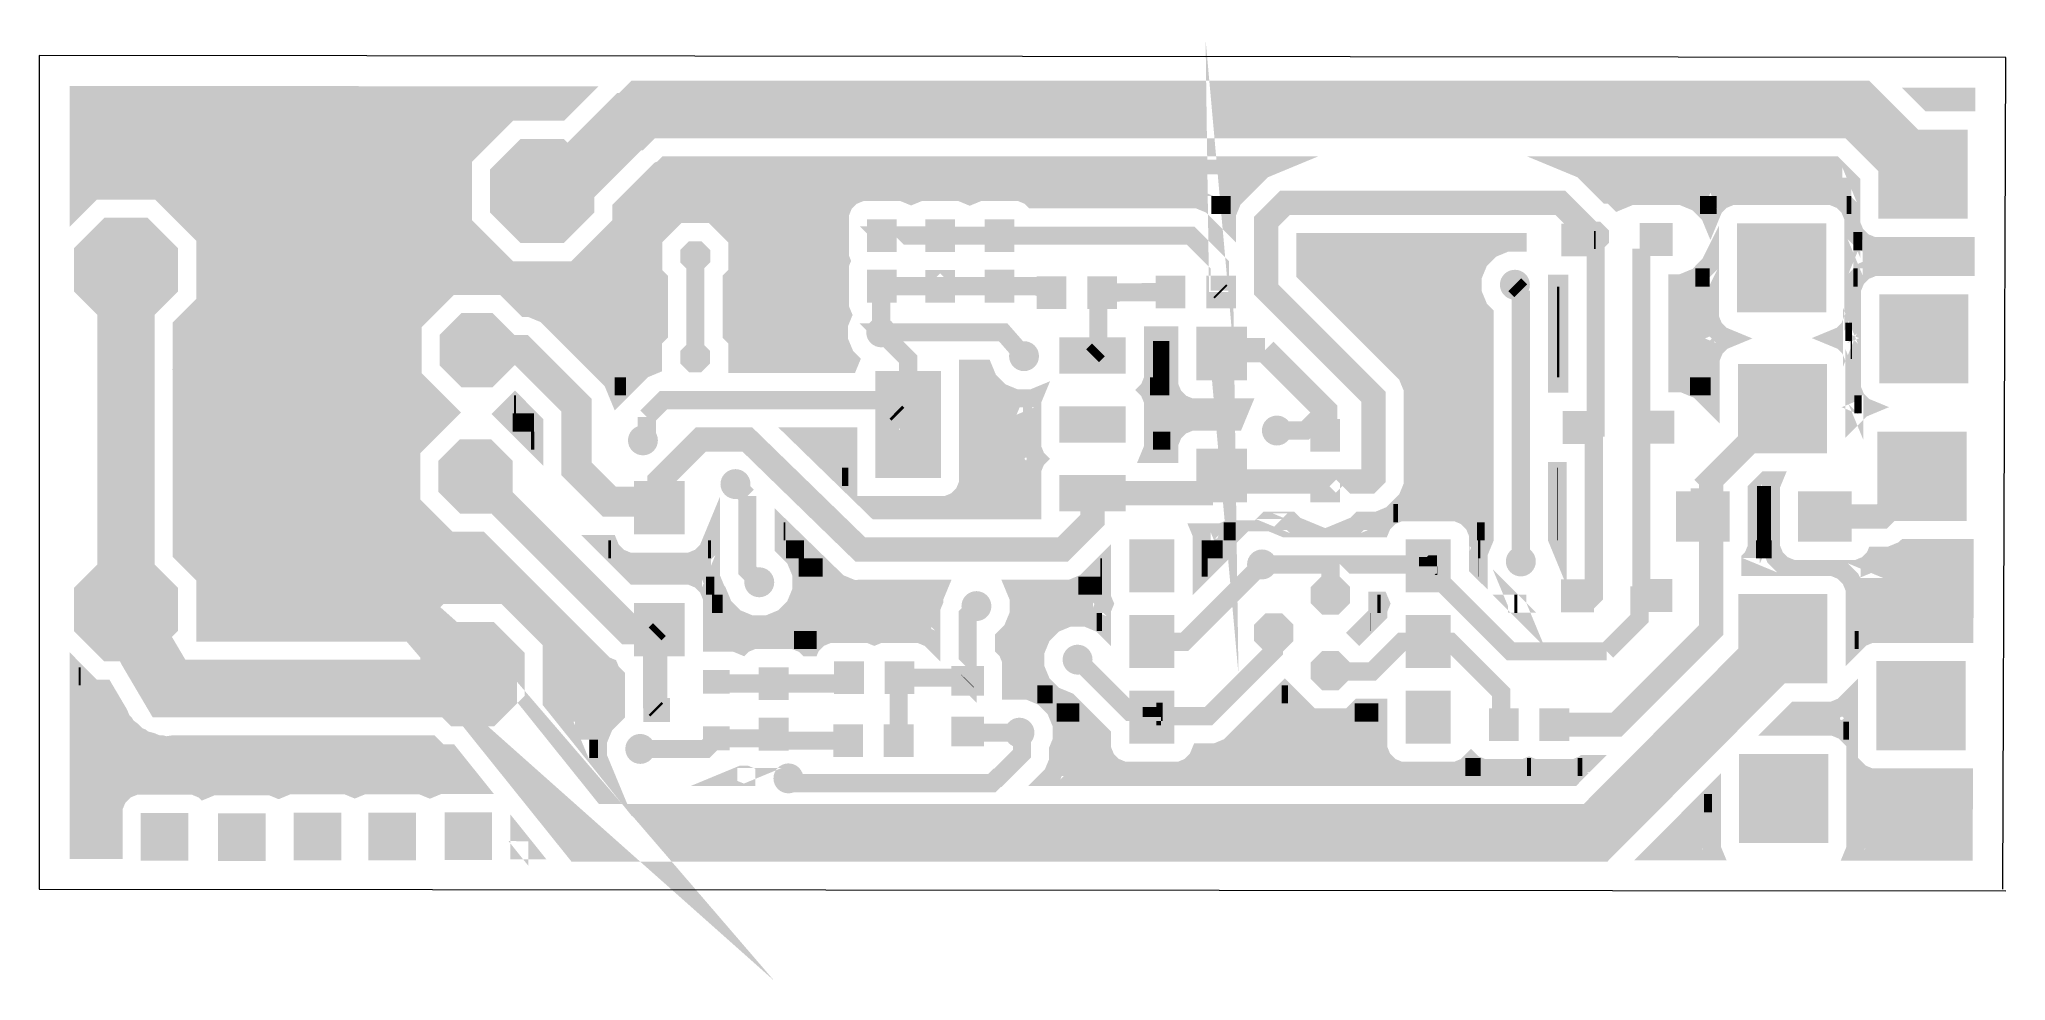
# Model space of a CAD drawing. Header units: millimetres. Extents: x 0.46 to 3.06, y 0.16 to 1.41.
import ezdxf

# ---------------------------------------------------------------- set-up
doc = ezdxf.new("R2010")
doc.units = ezdxf.units.MM
doc.layers.get('0').update_dxf_attribs({"linetype": 'CONTINUOUS', "lineweight": 0})
doc.layers.add('TRACTOR_SOL', color=211, linetype='CONTINUOUS', lineweight=0)

# ---------------------------------------------------------------- blocks, each defined once
blk = doc.blocks.new('RECTANGLE_2')
blk.add_solid([(0.0196849606286, 0.0216549608625), (0.0196849606286, -0.0216549603589), (-0.0196849081029, 0.0216549608625), (-0.0196849081029, -0.0216549603589)])
blk = doc.blocks.new('RECTANGLE_4')
blk.add_solid([(0.0334649606163, 0.0354349608503), (0.0334649606163, -0.0354349603466), (-0.0334649080906, 0.0354349608503), (-0.0334649080906, -0.0354349603466)])
blk = doc.blocks.new('RECTANGLE_5')
blk.add_solid([(0.0440000262238, 0.0240000002305), (0.0440000262238, -0.0239999997269), (-0.0439999736981, 0.0240000002305), (-0.0439999736981, -0.0239999997269)])
blk = doc.blocks.new('RECTANGLE_6')
blk.add_solid([(0.0433049606076, 0.0708649345721), (0.0433049606076, -0.0708649340685), (-0.0433049080819, 0.0708649345721), (-0.0433049080819, -0.0708649340685)])
blk = doc.blocks.new('RECTANGLE_7')
blk.add_solid([(0.017714986877, 0.0157499739911), (0.017714986877, -0.0157499734875), (-0.0177149343513, 0.0157499739911), (-0.0177149343513, -0.0157499734875)])
blk = doc.blocks.new('RECTANGLE_8')
blk.add_solid([(0.0216549868735, 0.0196849346175), (0.0216549868735, -0.0196849341139), (-0.0216549343478, 0.0196849346175), (-0.0216549343478, -0.0196849341139)])
blk = doc.blocks.new('SQUARE_9')
blk.add_solid([(0.0590549868403, 0.0590549608293), (0.0590549868403, -0.0590549603257), (-0.0590549343146, 0.0590549608293), (-0.0590549343146, -0.0590549603257)])
blk = doc.blocks.new('CUSTOM_36')
for points in [[(-0.0259998687272, 0.0107695015546), (-0.0107694750399, 0.0259998952419), (0.0259999212529, 0.0107695015546), (0.0107695275656, 0.0259998952419)], [(-0.0259998687272, -0.010769501051), (-0.0259998687272, 0.0107695015546), (0.0259999212529, -0.010769501051), (0.0259999212529, 0.0107695015546)], [(-0.0107694750399, -0.0259998947382), (-0.0259998687272, -0.010769501051), (0.0107695275656, -0.0259998947382), (0.0259999212529, -0.010769501051)]]:
    blk.add_solid(points)
blk = doc.blocks.new('CUSTOM_37')
for points in [[(-0.0688998161957, 0.0285392653183), (-0.0285391863102, 0.0688998427103), (0.0688998687214, 0.0285392653183), (0.0285392913294, 0.0688998427103)], [(-0.0688998161957, 0.0285392128249), (-0.0688998161957, 0.0285392653183), (0.0688998687214, 0.0285392128249), (0.0688998687214, 0.0285392653183)], [(-0.0688998161957, -0.0285392123213), (-0.0688998161957, 0.0285392128249), (0.0688998687214, -0.0285392123213), (0.0688998687214, 0.0285392128249)], [(-0.0688997112088, -0.0285392648147), (-0.0688998161957, -0.0285392123213), (0.0688998687214, -0.0285392648147), (0.0688998687214, -0.0285392123213)], [(-0.0285392388037, -0.0688998422067), (-0.0688997112088, -0.0285392648147), (0.0285392388359, -0.0688998422067), (0.0688998687214, -0.0285392648147)]]:
    blk.add_solid(points)
blk = doc.blocks.new('CUSTOM_38')
for points in [[(-0.0492148293365, 0.0203855120447), (-0.0203854855301, 0.0492148558512), (0.0492148818622, 0.0203855120447), (0.0203854330689, 0.0492148558512)], [(-0.0492148293365, 0.0203854070579), (-0.0492148293365, 0.0203855120447), (0.0492148818622, 0.0203854070579), (0.0492148818622, 0.0203855120447)], [(-0.0492148293365, -0.0203854065542), (-0.0492148293365, 0.0203854070579), (0.0492148818622, -0.0203854065542), (0.0492148818622, 0.0203854070579)], [(-0.0492148293365, -0.0203855115411), (-0.0492148293365, -0.0203854065542), (0.0492148293688, -0.0203855115411), (0.0492148818622, -0.0203854065542)], [(-0.0203853805432, -0.0492148553475), (-0.0492148293365, -0.0203855115411), (0.0203855380558, -0.0492148553475), (0.0492148293688, -0.0203855115411)]]:
    blk.add_solid(points)
blk = doc.blocks.new('RECTANGLE_15')
blk.add_solid([(0.0299200262363, 0.0350400002207), (0.0299200262363, -0.0350399997171), (-0.0299199737106, 0.0350400002207), (-0.0299199737106, -0.0350399997171)])
blk = doc.blocks.new('RECTANGLE_16')
blk.add_solid([(0.0354349868613, 0.0334649346053), (0.0354349868613, -0.0334649341017), (-0.0354349343356, 0.0334649346053), (-0.0354349343356, -0.0334649341017)])
blk = doc.blocks.new('SQUARE_17')
blk.add_solid([(0.0315000262349, 0.0315000002239), (0.0315000262349, -0.0314999997202), (-0.0314999737092, 0.0315000002239), (-0.0314999737092, -0.0314999997202)])
blk = doc.blocks.new('ROUND_20')
h = blk.add_hatch(color=256)
edge = h.paths.add_edge_path(flags=0)
edge.add_arc((0, 0), 0.0198099737357, 0, 360)
blk = doc.blocks.new('CUSTOM_39')
for points in [[(-0.0198098949794, 0.008205564549), (-0.00820548554089, 0.0198099214941), (0.0198099475051, 0.008205564549), (0.00820559056003, 0.0198099214941)], [(-0.0198098949794, 0.00820551205556), (-0.0198098949794, 0.008205564549), (0.0198099475051, 0.00820551205556), (0.0198099475051, 0.008205564549)], [(-0.0198098949794, -0.00820551155192), (-0.0198098949794, 0.00820551205556), (0.0198099475051, -0.00820551155192), (0.0198099475051, 0.00820551205556)], [(-0.0198097899925, -0.00820556404536), (-0.0198098949794, -0.00820551155192), (0.0198099475051, -0.00820556404536), (0.0198099475051, -0.00820551155192)], [(-0.00820553803433, -0.0198099209904), (-0.0198097899925, -0.00820556404536), (0.00820553806659, -0.0198099209904), (0.0198099475051, -0.00820556404536)]]:
    blk.add_solid(points)

msp = doc.modelspace()

# ---------------------------------------------------------------- linework, layer by layer
at = {"layer": 'TRACTOR_SOL', "lineweight": 211}
for points, const_width in [([(2.02538999822, 0.994699999369), (2.02578002446, 0.990369973126), (2.02460002447, 1.0761999993)], 0.0319999999716), ([(2.9521099974, 1.23206997291), (2.86650002372, 1.31767999908), (1.2598099989, 1.31767999908), (1.24366999891, 1.3015399991), (1.24130999891, 1.3015399991), (1.14180002525, 1.20202997294), (1.12606002526, 1.20979999918)], 0.0759999999325), ([(1.13882999901, 0.533839999778), (1.13882999901, 0.613879999707), (1.07738002531, 0.675329973406), (0.990480025383, 0.675329973406), (0.940689999181, 0.625539999696), (0.680169999412, 0.625539999696), (0.680169999412, 0.699709973384), (0.64926999944, 0.730609973356), (0.64926999944, 1.03112997309), (0.680169999412, 1.06201999931), (0.680169999412, 1.14891999923), (0.618720025714, 1.21036997293), (0.531820025791, 1.21036997293), (0.512600025808, 1.19114997295), (0.512600025808, 1.33688997282), (1.17136002522, 1.33623999907), (1.14982002524, 1.31469999908), (1.08260999905, 1.31469999908), (1.02116002536, 1.25324997289), (1.02116002536, 1.16634997297), (1.08260999905, 1.10490997302), (1.16950999898, 1.10490997302), (1.23094999892, 1.16634997297), (1.23094999892, 1.18652997295), (1.28154999888, 1.23712997291), (1.28558999887, 1.23879999915), (1.29046002512, 1.24367999915), (2.0929400244, 1.24367999915), (2.07956999817, 1.23813999915), (2.06494002443, 1.22350997292), (2.04014002445, 1.19870997294), (2.03222002446, 1.1795999992), (2.03222002446, 1.17062997297), (2.01132002448, 1.19151999919), (1.99368002449, 1.19882997294), (1.77564002469, 1.19882997294), (1.77146999844, 1.20299999918), (1.7582400247, 1.20848997293), (1.7045499985, 1.20848997293), (1.69192002476, 1.20325999918), (1.67950002477, 1.20839999918), (1.62580999857, 1.20839999918), (1.61430999858, 1.20363999918), (1.60254002484, 1.20850997293), (1.54884999864, 1.20850997293), (1.53560999865, 1.20302997294), (1.52548999866, 1.19290997295), (1.52000999867, 1.1796799992), (1.52000999867, 1.12204997301), (1.52192999866, 1.11739999926), (1.52000999867, 1.11274997302), (1.52000999867, 1.05511999932), (1.52388002491, 1.04576997308), (1.51896002491, 1.03389999933), (1.51896002491, 1.01168997311), (1.52746002491, 0.991179999372), (1.53362999865, 0.984999999377), (1.53198999866, 0.981029973134), (1.38436002503, 0.981029973134), (1.38436002503, 1.01299999935), (1.37670999879, 1.0206499731), (1.37670999879, 1.09264997304), (1.38452002503, 1.10045999927), (1.38452002503, 1.14669999923), (1.35182002506, 1.17938997296), (1.30558999886, 1.17938997296), (1.27290002513, 1.14669999923), (1.27290002513, 1.10045999927), (1.28070999888, 1.09264997304), (1.28070999888, 1.0209699731), (1.27274002513, 1.01299999935), (1.27274002513, 0.979249973136), (1.2593899989, 0.973719999387), (1.23734002516, 0.951679999407), (1.22630999893, 0.940639999417), (1.21910002518, 0.958059999401), (1.20334002519, 0.973809973141), (1.13050999901, 1.04664997308), (1.10992002528, 1.05516997307), (1.10434999904, 1.05516997307), (1.07512999906, 1.08438997304), (1.00454002537, 1.08438997304), (0.954620025415, 1.03446997309), (0.954620025415, 0.963879999396), (1.00180999913, 0.916689973191), (0.952660025417, 0.867539999482), (0.952660025417, 0.796949973298), (1.00256999913, 0.747029973342), (1.04388002534, 0.747029973342), (1.20850999894, 0.582409973488), (1.21470002518, 0.579839999737), (1.21728002518, 0.573629973496), (1.22356002518, 0.567339999748), (1.22356002518, 0.518229973545), (1.20856002519, 0.503229973558), (1.2000600252, 0.482719999823), (1.2000600252, 0.460509973596), (1.20256999895, 0.454459999848), (1.13882999901, 0.533839999778)], 0.0239999999787), ([(1.17034999898, 1.33522997282), (0.512600025808, 1.33522997282)], 0.0239999999787), ([(2.95432999739, 1.33449999907), (3.01066999734, 1.33444997282), (3.01064002359, 1.32712997283), (2.96170999739, 1.32712997283), (2.95432999739, 1.33449999907)], 0.0239999999787), ([(0.512600025808, 1.31123999909), (1.07914999906, 1.31123999909)], 0.0239999999787), ([(1.05516002533, 1.28725999911), (0.512600025808, 1.28725999911)], 0.0239999999787), ([(0.512600025808, 1.26326997288), (1.03118002535, 1.26326997288)], 0.0239999999787), ([(1.02116002536, 1.2392899729), (0.512600025808, 1.2392899729)], 0.0239999999787), ([(2.08234002441, 1.2392899729), (1.28606999887, 1.2392899729)], 0.0239999999787), ([(2.67208999764, 1.17628997296), (2.67128002389, 1.17823999921), (2.65502002391, 1.19449999919), (2.63376999768, 1.20329999918), (2.56714999774, 1.20329999918), (2.550260024, 1.19630997294), (2.54134999776, 1.20521999918), (2.53596999776, 1.20521999918), (2.50304002404, 1.23813999915), (2.48966999781, 1.24367999915), (2.8358499975, 1.24367999915), (2.85854999748, 1.22097999917), (2.85854999748, 1.18126997296), (2.85592002373, 1.1875999992), (2.84580002374, 1.19772997294), (2.8325699975, 1.20320997294), (2.70012999762, 1.20320997294), (2.68690002388, 1.19772997294), (2.67678002389, 1.1875999992), (2.67208999764, 1.17628997296)], 0.0239999999787), ([(2.5002699978, 1.2392899729), (2.84024002374, 1.2392899729)], 0.0239999999787), ([(2.9521099974, 1.23206997291), (2.95360002364, 1.23206997291)], 0.0759999999325), ([(0.512600025808, 1.21529999917), (1.02116002536, 1.21529999917)], 0.0239999999787), ([(1.25972002514, 1.21529999917), (2.05672999819, 1.21529999917)], 0.0239999999787), ([(2.52588002402, 1.21529999917), (2.85854999748, 1.21529999917)], 0.0239999999787), ([(0.512600025808, 1.19131999919), (0.512769999561, 1.19131999919)], 0.0239999999787), ([(1.02116002536, 1.19131999919), (0.63776999945, 1.19131999919)], 0.0239999999787), ([(1.23574002517, 1.19131999919), (1.52482999866, 1.19131999919)], 0.0239999999787), ([(2.03706999821, 1.19131999919), (2.01152999823, 1.19131999919)], 0.0239999999787), ([(2.51824002403, 1.14499999924), (2.51824002403, 1.14940997298), (2.47358999782, 1.19405999919), (2.10902002439, 1.19405999919), (2.08422002441, 1.16924997297), (2.08422002441, 1.07948997305), (2.22634999804, 0.93735999942), (2.22634999804, 0.831059999514), (2.22070002429, 0.825409973272), (2.1564899981, 0.825409973272), (2.1623899981, 0.819509973278), (2.16422002434, 0.817679999526)], 0.0319999999716), ([(2.68048999764, 1.19131999919), (2.65820999766, 1.19131999919)], 0.0239999999787), ([(2.85854999748, 1.19131999919), (2.85220999748, 1.19131999919)], 0.0239999999787), ([(0.661760025675, 1.16732997297), (1.02116002536, 1.16732997297)], 0.0239999999787), ([(1.29352999887, 1.16732997297), (1.23094999892, 1.16732997297)], 0.0239999999787), ([(1.52000999867, 1.16732997297), (1.36388999881, 1.16732997297)], 0.0239999999787), ([(1.04416999909, 1.14334997299), (0.680169999412, 1.14334997299)], 0.0239999999787), ([(1.20794999894, 1.14334997299), (1.27290002513, 1.14334997299)], 0.0239999999787), ([(1.52000999867, 1.14334997299), (1.38452002503, 1.14334997299)], 0.0239999999787), ([(2.02280002447, 1.07799999929), (2.02280002447, 1.11216997302), (1.98412999825, 1.15082997298), (1.73138999848, 1.15082997298), (1.73130999848, 1.15074997298), (1.65264999855, 1.15074997298), (1.6525400248, 1.15085999923), (1.57568999862, 1.15085999923), (1.57580002486, 1.15074997298)], 0.0239999999787), ([(1.65272999855, 1.15082997298), (1.65264999855, 1.15074997298)], 0.0239999999787), ([(2.36542002416, 0.730749973356), (2.36542002416, 0.711059999621), (2.36450999792, 0.71195999962), (2.36450999792, 0.755939999581), (2.35902999792, 0.769169973322), (2.34890002418, 0.77929999956), (2.33566999794, 0.784779999555), (2.26150999801, 0.784779999555), (2.24828002427, 0.77929999956), (2.23814999803, 0.769169973322), (2.23588999803, 0.763709973327), (2.19372002432, 0.763709973327), (2.20246999806, 0.767329973324), (2.20854999806, 0.773409973318), (2.23104002428, 0.773409973318), (2.25014999802, 0.781329973311), (2.25580002426, 0.786979999553), (2.270429998, 0.801609973293), (2.27834002424, 0.820719999523), (2.27834002424, 0.947709973164), (2.270429998, 0.966819999393), (2.13622002437, 1.10102997303), (2.13622002437, 1.14205999924), (2.41680002412, 1.14205999924), (2.41680002412, 1.14159999924), (2.40224999788, 1.14159999924), (2.38174002415, 1.13309999925), (2.36604002416, 1.11739999926), (2.35754002417, 1.09688997303), (2.35754002417, 1.07468997305), (2.36604002416, 1.05416997307), (2.37322999791, 1.04697999932), (2.37322999791, 0.749599999586), (2.36542002416, 0.730749973356)], 0.0239999999787), ([(2.47462002407, 1.14499999924), (2.51824002403, 1.14499999924)], 0.0436199999613), ([(2.52020999778, 1.14499999924), (2.52020999778, 0.896959999455), (2.51784002403, 0.896959999455), (2.51784002403, 0.674129973407), (2.50548999779, 0.661769973418)], 0.0239999999787), ([(2.52020999778, 1.14499999924), (2.51824002403, 1.14499999924)], 0.0239999999787), ([(2.57864999773, 1.14548997299), (2.62226999769, 1.14548997299)], 0.0436199999613), ([(2.58062002397, 0.897459999455), (2.58062002397, 1.14548997299), (2.57864999773, 1.14548997299)], 0.0239999999787), ([(2.63574002392, 0.955269973157), (2.65698999766, 0.946469973165), (2.67240999764, 0.931049973178), (2.67240999764, 0.987979999375), (2.67788999764, 1.00120997312), (2.68800999763, 1.01133999935), (2.69620002387, 1.0147299731), (2.68690002388, 1.01857999935), (2.67678002389, 1.02869999934), (2.67128999764, 1.04193999933), (2.67128999764, 1.11276997302), (2.67128002389, 1.11274997302), (2.65502002391, 1.09647999928), (2.63376999768, 1.08767999929), (2.62862002393, 1.08767999929), (2.62862002393, 0.955269973157), (2.63574002392, 0.955269973157)], 0.0239999999787), ([(2.86140999748, 1.15894997298), (2.86402999747, 1.15261999923), (2.87414999746, 1.14249999924), (2.88738999745, 1.13701999924), (3.00998002359, 1.13701999924), (3.00988999734, 1.10922997302), (2.8883800237, 1.10922997302), (2.87514999746, 1.10374997303), (2.86502002372, 1.09362997303), (2.86140999748, 1.08489999929), (2.86140999748, 1.15894997298)], 0.0239999999787), ([(2.86140999748, 1.14334997299), (2.87330002371, 1.14334997299)], 0.0239999999787), ([(0.575269999505, 1.10546997302), (0.575269999505, 0.656259999669), (0.602829999481, 0.601429973471), (0.632249999455, 0.551539999762), (1.05518999908, 0.551539999762)], 0.0759999999325), ([(0.680169999412, 1.11935999926), (1.06814999907, 1.11935999926)], 0.0239999999787), ([(1.27290002513, 1.11935999926), (1.18396002521, 1.11935999926)], 0.0239999999787), ([(1.32870999884, 1.12357999925), (1.32870999884, 1.00003999936), (1.32854999884, 0.989879999373)], 0.0239999999787), ([(1.38452002503, 1.11935999926), (1.52112002491, 1.11935999926)], 0.0239999999787), ([(2.13622002437, 1.11935999926), (2.36800002416, 1.11935999926)], 0.0239999999787), ([(2.86140999748, 1.11935999926), (3.00992002359, 1.11935999926)], 0.0239999999787), ([(0.680169999412, 1.09537999928), (1.27798999888, 1.09537999928)], 0.0239999999787), ([(1.52000999867, 1.09537999928), (1.37942999879, 1.09537999928)], 0.0239999999787), ([(1.57476999862, 1.02279999934), (1.57476999862, 1.08300997304), (1.57568999862, 1.08392997304), (1.6525400248, 1.08392997304), (1.65264999855, 1.08381999929), (1.65272999855, 1.08389999929), (1.73138999848, 1.08389999929), (1.73130999848, 1.08381999929), (1.78064999844, 1.08381999929), (1.80018999842, 1.07540997305)], 0.0239999999787), ([(2.35754002417, 1.09537999928), (2.14186999811, 1.09537999928)], 0.0239999999787), ([(2.42122999787, 1.07790997305), (2.41334999787, 1.08578997304)], 0.0239999999787), ([(2.47220999782, 0.954779999404), (2.46922999782, 0.954779999404), (2.46922999782, 1.08717999929), (2.47220999782, 1.08717999929), (2.47220999782, 0.954779999404)], 0.0239999999787), ([(2.65234999766, 1.09537999928), (2.67128999764, 1.09537999928)], 0.0239999999787), ([(2.86676999747, 1.09537999928), (2.86140999748, 1.09537999928)], 0.0239999999787), ([(0.991540025383, 1.07138997305), (0.680169999412, 1.07138997305)], 0.0239999999787), ([(1.28070999888, 1.07138997305), (1.08812999905, 1.07138997305)], 0.0239999999787), ([(1.52000999867, 1.07138997305), (1.37670999879, 1.07138997305)], 0.0239999999787), ([(1.86200002461, 0.999529973118), (1.86200002461, 1.07028997305), (1.86712002461, 1.07540997305), (1.95766999828, 1.0761999993)], 0.0239999999787), ([(2.02280002447, 1.07799999929), (2.02460002447, 1.0761999993)], 0.0239999999787), ([(2.16586002434, 1.07138997305), (2.35890999792, 1.07138997305)], 0.0239999999787), ([(2.42122999787, 1.07790997305), (2.42122999787, 0.719649973366)], 0.0239999999787), ([(2.47220999782, 1.07138997305), (2.46922999782, 1.07138997305)], 0.0239999999787), ([(2.67128999764, 1.07138997305), (2.62862002393, 1.07138997305)], 0.0239999999787), ([(0.665549999425, 1.04740997308), (0.967560025404, 1.04740997308)], 0.0239999999787), ([(1.12868002526, 1.04740997308), (1.28070999888, 1.04740997308)], 0.0239999999787), ([(1.37670999879, 1.04740997308), (1.52320002491, 1.04740997308)], 0.0239999999787), ([(2.37280999791, 1.04740997308), (2.18984002432, 1.04740997308)], 0.0239999999787), ([(2.46922999782, 1.04740997308), (2.47220999782, 1.04740997308)], 0.0239999999787), ([(2.62862002393, 1.04740997308), (2.67128999764, 1.04740997308)], 0.0239999999787), ([(2.85954002372, 1.03742997308), (2.85954002372, 0.995169973122), (2.85704002373, 1.00120997312), (2.84690999749, 1.01133999935), (2.8376099975, 1.0151899731), (2.84580002374, 1.01857999935), (2.85592002373, 1.02869999934), (2.85954002372, 1.03742997308)], 0.0239999999787), ([(0.954620025415, 1.02341999934), (0.64926999944, 1.02341999934)], 0.0239999999787), ([(1.28126002513, 0.790869973303), (1.27334999889, 0.798779999543), (1.21492999894, 0.798779999543), (1.17162002522, 0.842089973257), (1.17162002522, 0.926339999429), (1.09878999904, 0.999169973118), (1.03984002534, 0.999169973118)], 0.0399999999645), ([(1.28070999888, 1.02341999934), (1.15372999899, 1.02341999934)], 0.0239999999787), ([(1.51896002491, 1.02341999934), (1.37670999879, 1.02341999934)], 0.0239999999787), ([(1.61046002483, 0.922399999433), (1.61046002483, 0.987099999375), (1.57476999862, 1.02279999934), (1.73618999847, 1.02279999934), (1.76374999845, 0.991299999372)], 0.0239999999787), ([(1.95592002453, 0.861999999487), (1.9312299983, 0.861999999487), (1.9344699983, 0.86983999948), (1.9344699983, 0.932159999424), (1.9289899983, 0.945399999412), (1.92788002455, 0.946499999412), (1.9289899983, 0.947609973164), (1.9344699983, 0.960839999399), (1.9344699983, 1.0185499731), (1.95592002453, 1.0185499731), (1.95592002453, 0.95210997316), (1.96140002452, 0.938879999418), (1.97152999827, 0.928749973181), (1.9847600245, 0.923269973185), (2.0505699982, 0.923269973185), (2.0428899982, 0.904719999449), (1.9847600245, 0.904719999449), (1.97152999827, 0.899239999453), (1.96140002452, 0.889109973216), (1.95592002453, 0.875879999474), (1.95592002453, 0.861999999487)], 0.0239999999787), ([(2.03272999821, 0.983429973132), (2.02538999822, 0.994699999369), (2.02986002446, 0.999169973118), (2.08264002441, 0.999169973118)], 0.0319999999716), ([(2.08264002441, 0.999169973118), (2.1623899981, 0.919419999436), (2.1623899981, 0.886439999465), (2.16422002434, 0.88460997322)], 0.0319999999716), ([(2.21382999805, 1.02341999934), (2.37322999791, 1.02341999934)], 0.0239999999787), ([(2.47220999782, 1.02341999934), (2.46922999782, 1.02341999934)], 0.0239999999787), ([(2.68206002388, 1.02341999934), (2.62862002393, 1.02341999934)], 0.0239999999787), ([(2.85954002372, 1.02341999934), (2.85064002373, 1.02341999934)], 0.0239999999787), ([(0.64926999944, 0.999439999364), (0.954620025415, 0.999439999364)], 0.0239999999787), ([(1.17772002522, 0.999439999364), (1.27274002513, 0.999439999364)], 0.0239999999787), ([(1.38436002503, 0.999439999364), (1.52404002491, 0.999439999364)], 0.0239999999787), ([(1.86200002461, 0.999529973118), (1.85446999837, 0.991999999371)], 0.0239999999787), ([(1.9344699983, 0.999439999364), (1.95592002453, 0.999439999364)], 0.0239999999787), ([(2.37322999791, 0.999439999364), (2.23780999803, 0.999439999364)], 0.0239999999787), ([(2.46922999782, 0.999439999364), (2.47220999782, 0.999439999364)], 0.0239999999787), ([(2.62862002393, 0.999439999364), (2.67714999764, 0.999439999364)], 0.0239999999787), ([(2.85776999748, 0.999439999364), (2.85954002372, 0.999439999364)], 0.0239999999787), ([(1.05518999908, 0.551539999762), (1.0339299991, 0.570429973499), (1.05468999908, 0.54630997352), (1.05468999908, 0.520429973543), (1.18304002521, 0.360589973685), (2.52004999778, 0.360589973685), (2.75980999757, 0.601539999718), (2.75980999757, 0.609289973464), (2.76790002381, 0.617379999704)], 0.0759999999325), ([(0.954620025415, 0.975449973139), (0.64926999944, 0.975449973139)], 0.0239999999787), ([(0.64926999944, 0.95146997316), (0.967040025404, 0.95146997316)], 0.0239999999787), ([(1.26356002514, 0.975449973139), (1.2017000252, 0.975449973139)], 0.0239999999787), ([(1.22182999893, 0.95146997316), (1.23712999892, 0.95146997316)], 0.0239999999787), ([(1.68976999852, 0.974799999386), (1.7101699985, 0.974799999386), (1.71642999849, 0.9596799994), (1.73212999848, 0.943979999414), (1.75264999846, 0.935489973175), (1.77484999844, 0.935489973175), (1.77606002469, 0.935989973174), (1.77446999844, 0.932159999424), (1.77446999844, 0.86983999948), (1.77994999844, 0.856609973245), (1.78106002468, 0.855499999492), (1.77994999844, 0.854399999493), (1.77446999844, 0.841159999505), (1.77446999844, 0.787389973306), (1.56834999862, 0.787389973306), (1.56142002488, 0.794139999547), (1.66092999854, 0.794139999547), (1.67416002478, 0.799619999542), (1.68428999852, 0.809739999533), (1.68976999852, 0.822979999521), (1.68976999852, 0.974799999386)], 0.0239999999787), ([(1.72464999848, 0.95146997316), (1.68976999852, 0.95146997316)], 0.0239999999787), ([(1.9305899983, 0.95146997316), (1.95618999828, 0.95146997316)], 0.0239999999787), ([(1.95592002453, 0.975449973139), (1.9344699983, 0.975449973139)], 0.0239999999787), ([(2.26180002425, 0.975449973139), (2.37322999791, 0.975449973139)], 0.0239999999787), ([(2.37322999791, 0.95146997316), (2.27678999799, 0.95146997316)], 0.0239999999787), ([(2.47220999782, 0.975449973139), (2.46922999782, 0.975449973139)], 0.0239999999787), ([(2.67240999764, 0.975449973139), (2.62862002393, 0.975449973139)], 0.0239999999787), ([(2.64492999767, 0.95146997316), (2.67240999764, 0.95146997316)], 0.0239999999787), ([(0.991020025383, 0.927479999428), (0.64926999944, 0.927479999428)], 0.0239999999787), ([(1.08996999905, 0.928799999427), (1.11562002527, 0.90313999945), (1.11562002527, 0.874999999475), (1.07590002531, 0.91471999944), (1.08996999905, 0.928799999427)], 0.0239999999787), ([(1.09128002529, 0.927479999428), (1.08864999905, 0.927479999428)], 0.0239999999787), ([(1.26452999889, 0.910979999443), (1.28658002512, 0.933029973177), (1.58382999861, 0.933029973177), (1.59694002485, 0.919919999435), (1.59694002485, 0.914529973193), (1.61046002483, 0.900999999452), (1.61046002483, 0.922399999433), (1.60456002484, 0.916499999438)], 0.0239999999787), ([(1.68976999852, 0.927479999428), (1.77446999844, 0.927479999428)], 0.0239999999787), ([(1.97460002451, 0.927479999428), (1.9344699983, 0.927479999428)], 0.0239999999787), ([(2.27834002424, 0.927479999428), (2.37322999791, 0.927479999428)], 0.0239999999787), ([(2.66216999765, 0.81646997328), (2.67320002389, 0.827499999517), (2.76746002381, 0.921759999433)], 0.0319999999716), ([(2.86252002372, 0.94076997317), (2.86502002372, 0.934729973175), (2.87514999746, 0.924599999431), (2.87716002371, 0.923769973185), (2.87252002371, 0.921839999433), (2.86252002372, 0.911849973196), (2.86252002372, 0.94076997317)], 0.0239999999787), ([(2.86252002372, 0.927479999428), (2.87226999747, 0.927479999428)], 0.0239999999787), ([(0.64926999944, 0.903489973203), (0.988609999138, 0.903489973203)], 0.0239999999787), ([(1.08712999905, 0.903489973203), (1.11526999903, 0.903489973203)], 0.0239999999787), ([(1.25942002514, 0.879879999471), (1.26452999889, 0.884999999466), (1.26452999889, 0.910979999443)], 0.0239999999787), ([(1.59694002485, 0.914529973193), (1.59418002485, 0.917279999437)], 0.0239999999787), ([(1.77446999844, 0.903489973203), (1.68976999852, 0.903489973203)], 0.0239999999787), ([(1.9344699983, 0.903489973203), (1.9818000245, 0.903489973203)], 0.0239999999787), ([(2.1623899981, 0.919419999436), (2.13584002437, 0.892869973212), (2.09838999815, 0.892869973212)], 0.0239999999787), ([(2.37322999791, 0.903489973203), (2.27834002424, 0.903489973203)], 0.0239999999787), ([(2.52020999778, 0.896959999455), (2.47658002406, 0.896959999455)], 0.0436199999613), ([(2.62424002393, 0.897459999455), (2.58062002397, 0.897459999455)], 0.0436199999613), ([(0.964620025406, 0.879509973224), (0.64926999944, 0.879509973224)], 0.0239999999787), ([(1.11562002527, 0.879509973224), (1.11110999903, 0.879509973224)], 0.0239999999787), ([(2.01390999823, 0.809999999533), (1.85446999837, 0.809999999533), (1.85446999837, 0.774939999564), (1.8149299984, 0.735389973352), (1.54720999864, 0.735389973352), (1.39760002502, 0.88105999947), (1.33618999883, 0.88105999947), (1.28126002513, 0.826139999518), (1.28126002513, 0.790869973303)], 0.0319999999716), ([(1.5311600249, 0.823599999521), (1.5311600249, 0.885029973219), (1.46806999871, 0.885029973219), (1.5311600249, 0.823599999521)], 0.0239999999787), ([(1.47374002495, 0.879509973224), (1.5311600249, 0.879509973224)], 0.0239999999787), ([(1.68976999852, 0.879509973224), (1.77446999844, 0.879509973224)], 0.0239999999787), ([(1.95742002453, 0.879509973224), (1.9344699983, 0.879509973224)], 0.0239999999787), ([(2.27834002424, 0.879509973224), (2.37322999791, 0.879509973224)], 0.0239999999787), ([(2.53500999777, 0.600749973472), (2.57826002397, 0.64399999968), (2.57826002397, 0.674629973406), (2.58062002397, 0.674629973406), (2.58062002397, 0.897459999455)], 0.0239999999787), ([(0.64926999944, 0.855519999492), (0.952660025417, 0.855519999492)], 0.0239999999787), ([(1.5311600249, 0.855519999492), (1.49836999869, 0.855519999492)], 0.0239999999787), ([(1.78104002468, 0.855519999492), (1.68976999852, 0.855519999492)], 0.0239999999787), ([(2.37322999791, 0.855519999492), (2.27834002424, 0.855519999492)], 0.0239999999787), ([(0.952660025417, 0.831539999514), (0.64926999944, 0.831539999514)], 0.0239999999787), ([(1.03786999909, 0.832239999513), (1.24022999892, 0.629879999693), (1.28082999888, 0.629879999693), (1.28126002513, 0.629449973446)], 0.0399999999645), ([(1.39760002502, 0.806259999536), (1.38186002504, 0.822009973275)], 0.0239999999787), ([(1.5311600249, 0.831539999514), (1.52300999866, 0.831539999514)], 0.0239999999787), ([(1.68976999852, 0.831539999514), (1.77446999844, 0.831539999514)], 0.0239999999787), ([(2.01390999823, 0.809999999533), (2.02538999822, 0.833289973265)], 0.0239999999787), ([(2.1564899981, 0.825409973272), (2.03326002446, 0.825409973272), (2.02538999822, 0.833289973265)], 0.0319999999716), ([(2.16540999809, 0.816499999527), (2.1623899981, 0.819509973278), (2.16488999809, 0.822009973275)], 0.0319999999716), ([(2.27834002424, 0.831539999514), (2.37322999791, 0.831539999514)], 0.0239999999787), ([(2.67320002389, 0.827499999517), (2.67320002389, 0.629089973447), (2.54788999775, 0.503789973558), (2.46558002407, 0.503789973558)], 0.0319999999716), ([(2.46922999782, 0.749599999586), (2.46922999782, 0.83914997326), (2.46984002407, 0.83914997326), (2.46984002407, 0.748119999588), (2.46922999782, 0.749599999586)], 0.0239999999787), ([(2.46922999782, 0.831539999514), (2.46984002407, 0.831539999514)], 0.0239999999787), ([(2.77422999755, 0.712429973373), (2.72520002384, 0.712429973373), (2.72520002384, 0.722309973364), (2.72812002384, 0.725239999608), (2.73360002384, 0.738469973349), (2.73360002384, 0.814369973282), (2.74594999758, 0.826709973271), (2.75504999757, 0.826709973271), (2.75216002382, 0.819719999524), (2.75216002382, 0.738469973349), (2.75764002381, 0.725239999608), (2.76776002381, 0.71510997337), (2.77422999755, 0.712429973373)], 0.0239999999787), ([(2.82358999751, 0.779089973313), (2.89878999744, 0.779089973313), (2.95196002364, 0.832269973266)], 0.0319999999716), ([(0.64926999944, 0.807549973288), (0.952660025417, 0.807549973288)], 0.0239999999787), ([(1.39760002502, 0.806259999536), (1.39760002502, 0.707829973377), (1.41334999876, 0.692089973391)], 0.0239999999787), ([(1.77446999844, 0.807549973288), (1.68210002477, 0.807549973288)], 0.0239999999787), ([(2.37322999791, 0.807549973288), (2.272889998, 0.807549973288)], 0.0239999999787), ([(2.46922999782, 0.807549973288), (2.46984002407, 0.807549973288)], 0.0239999999787), ([(2.66216999765, 0.81646997328), (2.66216999765, 0.779089973313)], 0.0319999999716), ([(2.73360002384, 0.807549973288), (2.75216002382, 0.807549973288)], 0.0239999999787), ([(0.966029999158, 0.783569973309), (0.64926999944, 0.783569973309)], 0.0239999999787), ([(1.35822999881, 0.679329973402), (1.36604002505, 0.660469973419), (1.38174002504, 0.644769973433), (1.40224999877, 0.636279999687), (1.42444999875, 0.636279999687), (1.44496999873, 0.644769973433), (1.46066999872, 0.660469973419), (1.46916002496, 0.680979999647), (1.46916002496, 0.703189973381), (1.46066999872, 0.723699999609), (1.44560002498, 0.738759999596), (1.44560002498, 0.761749973329), (1.51068999867, 0.698379999632), (1.51776002492, 0.691309973391), (1.51808999867, 0.691169973391), (1.51834999867, 0.690919999638), (1.52762999866, 0.687219999642), (1.53686999865, 0.683389973398), (1.53722999865, 0.683389973398), (1.5375600249, 0.683259999645), (1.54756002489, 0.683389973398), (1.64978999855, 0.683389973398), (1.6449400248, 0.671689973409), (1.6449400248, 0.667689973412), (1.64114999856, 0.658539999667), (1.64114999856, 0.616049973458), (1.63906999856, 0.618129973456), (1.62584002482, 0.623609973451), (1.57214999862, 0.623609973451), (1.56552999863, 0.620869973454), (1.55890999863, 0.623609973451), (1.50522002493, 0.623609973451), (1.49198999869, 0.618129973456), (1.48186002495, 0.608009973465), (1.4810699987, 0.606089973467), (1.47670999871, 0.606089973467), (1.47254002496, 0.61025999971), (1.45930002497, 0.615739999705), (1.40560999877, 0.615739999705), (1.39238002503, 0.61025999971), (1.39052002503, 0.608399999712), (1.38134999879, 0.612199999708), (1.35072002506, 0.612199999708), (1.35072002506, 0.672039999655), (1.34524002507, 0.685279999643), (1.33512002508, 0.695399999634), (1.32188999884, 0.70087999963), (1.24842002515, 0.70087999963), (1.20652999894, 0.742779999592), (1.21406999894, 0.742779999592), (1.21728002518, 0.735039999599), (1.22740002517, 0.724919999608), (1.24062999891, 0.719439999613), (1.32188999884, 0.719439999613), (1.33512002508, 0.724919999608), (1.34524002507, 0.735039999599), (1.34960002506, 0.745569973343), (1.34960002506, 0.698289973385), (1.35690999881, 0.680639999648), (1.35822999881, 0.679329973402)], 0.0239999999787), ([(2.08342999817, 0.771519999567), (2.08532002441, 0.773409973318), (2.11624002438, 0.773409973318), (2.12232002438, 0.767329973324), (2.13106999812, 0.763709973327), (2.10866999814, 0.763709973327), (2.08980999816, 0.771519999567), (2.08342999817, 0.771519999567)], 0.0239999999787), ([(2.25858999801, 0.783569973309), (2.25238999802, 0.783569973309)], 0.0239999999787), ([(2.33858999794, 0.783569973309), (2.37322999791, 0.783569973309)], 0.0239999999787), ([(2.46922999782, 0.783569973309), (2.46984002407, 0.783569973309)], 0.0239999999787), ([(2.75216002382, 0.783569973309), (2.73360002384, 0.783569973309)], 0.0239999999787), ([(0.64926999944, 0.759579999577), (0.990020025384, 0.759579999577)], 0.0239999999787), ([(1.44782999873, 0.759579999577), (1.44560002498, 0.759579999577)], 0.0239999999787), ([(1.99876002449, 0.70364997338), (1.99876002449, 0.755939999581), (1.99790999824, 0.757999999579), (2.02426002447, 0.757999999579), (2.03354999821, 0.761849973329), (2.04592002445, 0.761849973329), (2.03138999821, 0.747319999588), (2.02358002447, 0.728469973358), (1.99876002449, 0.70364997338)], 0.0239999999787), ([(2.02806999822, 0.759579999577), (2.0436499982, 0.759579999577)], 0.0239999999787), ([(2.37322999791, 0.759579999577), (2.36300002416, 0.759579999577)], 0.0239999999787), ([(2.46922999782, 0.759579999577), (2.46984002407, 0.759579999577)], 0.0239999999787), ([(2.73360002384, 0.759579999577), (2.75216002382, 0.759579999577)], 0.0239999999787), ([(1.05532002533, 0.735599999599), (0.64926999944, 0.735599999599)], 0.0239999999787), ([(1.21704999894, 0.735599999599), (1.21370999894, 0.735599999599)], 0.0239999999787), ([(1.34960002506, 0.735599999599), (1.34546999882, 0.735599999599)], 0.0239999999787), ([(1.47246002496, 0.735599999599), (1.44876999873, 0.735599999599)], 0.0239999999787), ([(1.80300002466, 0.637039999686), (1.78730002468, 0.6213399997), (1.77880002468, 0.600829973472), (1.77880002468, 0.578619999738), (1.78730002468, 0.55810997351), (1.80300002466, 0.542409973524), (1.82186002465, 0.534599999777), (1.86692002461, 0.489539999817), (1.86692002461, 0.471539999833), (1.8724000246, 0.458309973598), (1.88252999834, 0.448179999854), (1.89576002458, 0.442699999859), (1.96992002451, 0.442699999859), (1.98314999826, 0.448179999854), (1.99328002449, 0.458309973598), (1.99684999824, 0.466919999837), (2.01738999823, 0.466919999837), (2.03502999821, 0.474229973584), (2.10876999814, 0.547969973519), (2.14358002436, 0.513159999796), (2.19494002431, 0.513159999796), (2.2077600243, 0.525979999785), (2.23266999803, 0.525979999785), (2.23266999803, 0.471539999833), (2.23814999803, 0.458309973598), (2.24828002427, 0.448179999854), (2.26150999801, 0.442699999859), (2.33566999794, 0.442699999859), (2.34890002418, 0.448179999854), (2.35546002417, 0.454739999848), (2.35858002417, 0.451619999851), (2.37180999791, 0.446139999856), (2.42550002411, 0.446139999856), (2.4321200241, 0.448879999853), (2.4387400241, 0.446139999856), (2.4924299978, 0.446139999856), (2.50566002404, 0.451619999851), (2.50584002404, 0.451789973604), (2.50640002404, 0.451789973604), (2.48928999781, 0.434589973619), (1.79814999842, 0.434589973619), (1.80168002466, 0.438129973616), (1.80898999841, 0.4557699736), (1.80898999841, 0.471119999834), (1.81350002465, 0.482019999824), (1.81350002465, 0.504219999804), (1.80500999841, 0.524729973539), (1.78930999843, 0.540429973525), (1.76878999845, 0.548929973518), (1.74680999847, 0.548929973518), (1.74680999847, 0.588469973483), (1.74132002472, 0.601709973471), (1.73714999847, 0.605879999714), (1.73714999847, 0.618059999703), (1.74806999846, 0.628979999693), (1.75656999846, 0.649489973428), (1.75656999846, 0.671689973409), (1.75172002471, 0.683389973398), (1.8252699984, 0.683389973398), (1.84438002463, 0.691309973391), (1.85900999837, 0.705939999625), (1.86692002461, 0.713849973371), (1.86692002461, 0.671539999656), (1.87014999836, 0.663739999663), (1.86692002461, 0.655939999669), (1.86692002461, 0.63634997344), (1.86622999836, 0.637039999686), (1.84570999838, 0.645539999679), (1.8235099984, 0.645539999679), (1.80300002466, 0.637039999686)], 0.0239999999787), ([(1.99876002449, 0.735599999599), (2.02654002446, 0.735599999599)], 0.0239999999787), ([(2.36742999791, 0.735599999599), (2.36450999792, 0.735599999599)], 0.0239999999787), ([(2.75334002382, 0.735599999599), (2.73242002384, 0.735599999599)], 0.0239999999787), ([(2.86296002372, 0.61013999971), (2.86296002372, 0.683589973398), (2.85748002373, 0.696829973386), (2.84734999749, 0.706949973377), (2.84088002374, 0.709629973375), (2.86618002372, 0.709629973375), (2.87940999746, 0.71510997337), (2.8895400237, 0.725239999608), (2.89030999745, 0.72708997336), (2.90912999743, 0.72708997336), (2.92824002366, 0.735009973353), (2.93044999741, 0.737209973351), (3.00858999735, 0.737209973351), (3.00820002359, 0.623859999698), (2.88442999746, 0.623859999698), (2.87120002371, 0.618379999703), (2.86296002372, 0.61013999971)], 0.0239999999787), ([(2.92882999742, 0.735599999599), (3.00858999735, 0.735599999599)], 0.0239999999787), ([(0.66826002567, 0.711609973373), (1.0793000253, 0.711609973373)], 0.0239999999787), ([(1.34960002506, 0.711609973373), (1.23768999892, 0.711609973373)], 0.0239999999787), ([(1.49708999869, 0.711609973373), (1.46566999871, 0.711609973373)], 0.0239999999787), ([(1.86692002461, 0.711609973373), (1.86468999836, 0.711609973373)], 0.0239999999787), ([(2.16532002434, 0.71570997337), (2.07870999817, 0.71570997337), (1.97634999826, 0.613349973461), (1.93284002455, 0.613349973461), (1.93284002455, 0.613739999707)], 0.0239999999787), ([(1.99876002449, 0.711609973373), (2.00672999823, 0.711609973373)], 0.0239999999787), ([(2.30390002422, 0.71570997337), (2.16532002434, 0.71570997337), (2.16926002434, 0.711769973373), (2.16926002434, 0.675159999652)], 0.0239999999787), ([(2.31040002421, 0.71570997337), (2.30390002422, 0.71570997337), (2.30194002422, 0.713739999618), (2.29858999798, 0.713739999618), (2.29858999798, 0.713349973372)], 0.0239999999787), ([(2.31040002421, 0.71570997337), (2.31040002421, 0.698189973385), (2.40784002413, 0.600749973472), (2.53500999777, 0.600749973472)], 0.0239999999787), ([(2.36486002416, 0.711609973373), (2.36542002416, 0.711609973373)], 0.0239999999787), ([(3.00850002359, 0.711609973373), (2.87096999747, 0.711609973373)], 0.0239999999787), ([(1.10328999904, 0.687629973395), (0.680169999412, 0.687629973395)], 0.0239999999787), ([(1.35402002506, 0.687629973395), (1.34288999882, 0.687629973395)], 0.0239999999787), ([(1.46916002496, 0.687629973395), (1.52660002491, 0.687629973395)], 0.0239999999787), ([(1.83550002463, 0.687629973395), (1.86692002461, 0.687629973395)], 0.0239999999787), ([(2.23126002428, 0.667709973412), (2.23126002428, 0.649479999675), (2.2069400243, 0.625159999697), (2.20730999806, 0.62478997345), (2.22304999804, 0.640539999683), (2.23266999803, 0.650149973428), (2.23266999803, 0.655939999669), (2.23590002428, 0.663739999663), (2.23424999803, 0.667709973412), (2.23126002428, 0.667709973412)], 0.0239999999787), ([(2.47422002407, 0.674129973407), (2.51784002403, 0.674129973407)], 0.0436199999613), ([(2.57826002397, 0.674629973406), (2.62188002394, 0.674629973406)], 0.0436199999613), ([(2.86128002372, 0.687629973395), (3.00842002359, 0.687629973395)], 0.0239999999787), ([(0.680169999412, 0.663639999663), (0.978789999147, 0.663639999663)], 0.0239999999787), ([(0.954809999168, 0.639659999684), (0.680169999412, 0.639659999684)], 0.0239999999787), ([(1.12726999902, 0.663639999663), (1.08906999905, 0.663639999663)], 0.0239999999787), ([(1.15126002524, 0.639659999684), (1.11304999903, 0.639659999684)], 0.0239999999787), ([(1.35072002506, 0.663639999663), (1.36472002505, 0.663639999663)], 0.0239999999787), ([(1.35072002506, 0.639659999684), (1.39408002503, 0.639659999684)], 0.0239999999787), ([(1.43262002499, 0.639659999684), (1.64114999856, 0.639659999684)], 0.0239999999787), ([(1.64326999856, 0.663639999663), (1.46198002496, 0.663639999663)], 0.0239999999787), ([(1.5978099986, 0.482489973577), (1.5978099986, 0.560449973508), (1.5989899986, 0.565959999749), (1.68482002477, 0.565959999749), (1.68914999852, 0.561629973506), (1.68914999852, 0.648989973429), (1.70074999851, 0.660589973419)], 0.0239999999787), ([(1.75248999846, 0.639659999684), (1.80932002466, 0.639659999684)], 0.0239999999787), ([(1.87010999836, 0.663639999663), (1.75656999846, 0.663639999663)], 0.0239999999787), ([(1.86692002461, 0.639659999684), (1.85990002461, 0.639659999684)], 0.0239999999787), ([(2.22218002429, 0.639659999684), (2.22144002429, 0.639659999684)], 0.0239999999787), ([(2.23126002428, 0.663639999663), (2.23586002428, 0.663639999663)], 0.0239999999787), ([(2.41822999787, 0.658239999667), (2.41264002412, 0.663829973416), (2.41640999787, 0.663829973416), (2.41640999787, 0.662629973417), (2.41822999787, 0.658239999667)], 0.0239999999787), ([(2.41640999787, 0.663639999663), (2.41282999787, 0.663639999663)], 0.0239999999787), ([(3.00834002359, 0.663639999663), (2.86296002372, 0.663639999663)], 0.0239999999787), ([(2.86296002372, 0.639659999684), (3.00824999735, 0.639659999684)], 0.0239999999787), ([(1.17524002522, 0.615669973458), (1.13704002525, 0.615669973458)], 0.0239999999787), ([(1.27556002513, 0.623749973451), (1.27556002513, 0.525219999786)], 0.0319999999716), ([(1.27556002513, 0.623749973451), (1.28126002513, 0.629449973446)], 0.0239999999787), ([(1.35072002506, 0.615669973458), (1.40546002502, 0.615669973458)], 0.0239999999787), ([(1.45946002497, 0.615669973458), (1.48952999869, 0.615669973458)], 0.0239999999787), ([(1.78494999843, 0.615669973458), (1.73714999847, 0.615669973458)], 0.0239999999787), ([(2.0942600244, 0.625159999697), (2.0942600244, 0.601339999718), (2.00784002448, 0.514919999795), (1.93894002454, 0.514919999795), (1.93894002454, 0.520629973543), (1.90370999833, 0.520629973543), (1.83460999839, 0.589719999728), (1.83854999838, 0.585789973485)], 0.0239999999787), ([(2.16926002434, 0.575159999741), (2.17044002434, 0.573979999742), (2.22438002429, 0.573979999742), (2.26374999801, 0.613349973461), (2.29858999798, 0.613349973461), (2.3279200242, 0.613349973461), (2.39524002414, 0.546019999767), (2.39524002414, 0.507199999802), (2.39866002413, 0.503789973558), (2.40548002413, 0.510609973552)], 0.0239999999787), ([(2.29858999798, 0.613739999707), (2.29858999798, 0.613349973461)], 0.0239999999787), ([(2.86296002372, 0.615669973458), (2.86848999747, 0.615669973458)], 0.0239999999787), ([(0.512600025808, 0.338129973705), (0.512600025808, 0.570589973499), (0.531820025791, 0.551359999762), (0.546440025778, 0.551359999762), (0.565869999514, 0.518419999792), (0.569520025757, 0.509619999799), (0.573280025754, 0.505849973556), (0.575980025751, 0.50126997356), (0.583600025745, 0.495539999812), (0.590329999492, 0.488799999818), (0.595249999488, 0.48675999982), (0.599500025731, 0.483559999823), (0.608729999476, 0.481179999825), (0.617529999468, 0.477539999828), (0.622849999463, 0.477539999828), (0.628009999459, 0.476199999829), (0.637440025697, 0.477539999828), (0.978480025394, 0.477539999828), (0.990480025383, 0.465539999839), (1.00386999912, 0.465539999839), (1.0374099991, 0.423759999876), (0.989649999138, 0.423759999876), (0.977440025395, 0.41869999988), (0.966189999158, 0.423369973629), (0.888869999227, 0.423369973629), (0.878120025483, 0.418909973633), (0.867369999246, 0.423369973629), (0.790049999315, 0.423369973629), (0.777280025573, 0.418079999881), (0.767369999335, 0.422179999877), (0.690049999403, 0.422179999877), (0.678380025661, 0.417349973635), (0.678240025661, 0.417489973634), (0.665009999426, 0.42296997363), (0.587680025741, 0.42296997363), (0.574449999506, 0.417489973634), (0.564329999515, 0.40735999989), (0.55884999952, 0.394129973655), (0.55884999952, 0.338089973705), (0.512600025808, 0.338129973705)], 0.0239999999787), ([(1.13882999901, 0.59168997348), (1.19922999895, 0.59168997348)], 0.0239999999787), ([(1.74546999847, 0.59168997348), (1.77880002468, 0.59168997348)], 0.0239999999787), ([(0.512600025808, 0.567699999748), (0.515480025805, 0.567699999748)], 0.0239999999787), ([(1.22320002518, 0.567699999748), (1.13882999901, 0.567699999748)], 0.0239999999787), ([(1.53206999866, 0.565959999749), (1.52852002491, 0.55808997351), (1.43246002499, 0.55808997351), (1.35884002506, 0.55808997351), (1.35646999881, 0.560449973508)], 0.0239999999787), ([(1.68876002476, 0.561229973507), (1.68914999852, 0.561629973506)], 0.0239999999787), ([(1.78332002468, 0.567699999748), (1.74680999847, 0.567699999748)], 0.0239999999787), ([(0.550949999527, 0.543719999769), (0.512600025808, 0.543719999769)], 0.0239999999787), ([(1.13882999901, 0.543719999769), (1.22356002518, 0.543719999769)], 0.0239999999787), ([(1.78138002468, 0.543719999769), (1.80168999842, 0.543719999769)], 0.0239999999787), ([(2.10452002439, 0.543719999769), (2.11302002439, 0.543719999769)], 0.0239999999787), ([(2.85558999748, 0.488499999818), (2.84852999749, 0.495559999812), (2.83530002375, 0.501039999807), (2.76420002381, 0.501039999807), (2.78538002379, 0.522319999788), (2.83412002375, 0.522319999788), (2.84734999749, 0.527799999783), (2.85558999748, 0.536039999776), (2.85558999748, 0.488499999818)], 0.0239999999787), ([(0.512600025808, 0.519729973544), (0.565100025761, 0.519729973544)], 0.0239999999787), ([(1.22356002518, 0.519729973544), (1.15016002524, 0.519729973544)], 0.0239999999787), ([(1.27772999888, 0.523049973541), (1.27556002513, 0.525219999786)], 0.0239999999787), ([(1.80708002466, 0.519729973544), (1.83672002463, 0.519729973544)], 0.0239999999787), ([(1.93894002454, 0.514919999795), (1.93284002455, 0.514919999795), (1.93284002455, 0.513739999796)], 0.0239999999787), ([(1.93894002454, 0.520629973543), (1.94700999829, 0.520629973543)], 0.0239999999787), ([(2.13700002437, 0.519729973544), (2.08054002442, 0.519729973544)], 0.0239999999787), ([(2.23266999803, 0.519729973544), (2.20152002431, 0.519729973544)], 0.0239999999787), ([(2.85558999748, 0.519729973544), (2.78280002379, 0.519729973544)], 0.0239999999787), ([(0.583320025745, 0.495749973565), (0.512600025808, 0.495749973565)], 0.0239999999787), ([(1.16942002522, 0.495749973565), (1.20546002519, 0.495749973565)], 0.0239999999787), ([(1.2558699989, 0.471609973586), (1.34248999882, 0.471609973586), (1.35646999881, 0.485599999821), (1.35646999881, 0.485639999821), (1.42694999875, 0.485639999821), (1.43246002499, 0.491159999816), (1.44112002498, 0.482489973577), (1.5308800249, 0.482489973577)], 0.0239999999787), ([(1.76098999845, 0.489819999817), (1.76098999845, 0.465309973592), (1.72910002473, 0.43342997362), (1.72830999848, 0.43342997362), (1.72122999849, 0.426339999873), (1.45822999872, 0.426339999873), (1.45194002497, 0.432639999868)], 0.0239999999787), ([(1.68914999852, 0.494699999813), (1.69072999852, 0.493119999814), (1.75768999846, 0.493119999814), (1.76098999845, 0.489819999817)], 0.0239999999787), ([(1.81350002465, 0.495749973565), (1.86070999836, 0.495749973565)], 0.0239999999787), ([(2.05654999819, 0.495749973565), (2.23266999803, 0.495749973565)], 0.0239999999787), ([(2.85558999748, 0.495749973565), (2.84806999749, 0.495749973565)], 0.0239999999787), ([(0.512600025808, 0.471759999833), (0.984249999142, 0.471759999833)], 0.0239999999787), ([(1.2000600252, 0.471759999833), (1.18866999896, 0.471759999833)], 0.0239999999787), ([(1.86692002461, 0.471759999833), (1.80926002466, 0.471759999833)], 0.0239999999787), ([(2.23266999803, 0.471759999833), (2.02908002446, 0.471759999833)], 0.0239999999787), ([(3.00718999735, 0.335699999954), (3.00754002359, 0.43374997362), (2.88442999746, 0.43374997362), (2.87120002371, 0.439229973615), (2.86412999747, 0.446289973609), (2.86412999747, 0.339769973703), (2.86250999747, 0.335839999954), (3.00718999735, 0.335699999954)], 0.0239999999787), ([(1.01812999911, 0.447779999854), (0.512600025808, 0.447779999854)], 0.0239999999787), ([(1.39612002502, 0.434589973619), (1.38302999879, 0.434589973619), (1.39040002503, 0.437639999863), (1.39560999878, 0.437639999863), (1.39612002502, 0.437429973617), (1.39612002502, 0.434589973619)], 0.0239999999787), ([(1.80568002466, 0.447779999854), (1.88350002459, 0.447779999854)], 0.0239999999787), ([(1.9821800245, 0.447779999854), (2.24924999802, 0.447779999854)], 0.0239999999787), ([(2.36784999791, 0.447779999854), (2.34792999793, 0.447779999854)], 0.0239999999787), ([(2.42946002411, 0.447779999854), (2.4347800241, 0.447779999854)], 0.0239999999787), ([(2.4963899978, 0.447779999854), (2.50240999779, 0.447779999854)], 0.0239999999787), ([(0.512600025808, 0.423789973629), (1.0373899991, 0.423789973629)], 0.0239999999787), ([(2.60006002395, 0.336089973707), (2.67402002389, 0.410419999887), (2.67402002389, 0.339769973703), (2.67558002389, 0.336019999953), (2.60006002395, 0.336089973707)], 0.0239999999787), ([(3.00750002359, 0.423789973629), (2.86412999747, 0.423789973629)], 0.0239999999787), ([(0.561200025765, 0.39980997365), (0.512600025808, 0.39980997365)], 0.0239999999787), ([(2.66346999765, 0.39980997365), (2.67402002389, 0.39980997365)], 0.0239999999787), ([(2.86412999747, 0.39980997365), (3.00742002359, 0.39980997365)], 0.0239999999787), ([(0.512600025808, 0.375819999918), (0.55884999952, 0.375819999918)], 0.0239999999787), ([(1.10664002528, 0.337549973705), (1.09580999904, 0.337559999952), (1.09580999904, 0.351029973693), (1.10664002528, 0.337549973705)], 0.0239999999787), ([(2.67402002389, 0.375819999918), (2.63960002392, 0.375819999918)], 0.0239999999787), ([(3.00732999735, 0.375819999918), (2.86412999747, 0.375819999918)], 0.0239999999787), ([(0.55884999952, 0.351839999939), (0.512600025808, 0.351839999939)], 0.0239999999787), ([(2.61572999769, 0.351839999939), (2.67402002389, 0.351839999939)], 0.0239999999787), ([(2.86412999747, 0.351839999939), (3.00724999735, 0.351839999939)], 0.0239999999787)]:
    msp.add_lwpolyline(points, dxfattribs=dict(at, const_width=const_width))
at = {"layer": 'TRACTOR_SOL'}
for points in [[(3.05902002355, 0.286179999998), (3.0628499973, 1.38639999902), (0.460600025854, 1.38893999902), (0.460600025854, 0.286179999998)], [(0.460600025854, 0.286179999998), (3.0628499973, 0.28364)]]:
    msp.add_lwpolyline(points, dxfattribs=at)

# ---------------------------------------------------------------- block references
for name, p in [('CUSTOM_37', (1.12606002526, 1.20979999918)), ('SQUARE_9', (2.95360002364, 1.23206997291)), ('CUSTOM_37', (0.575269999505, 1.10546997302)), ('RECTANGLE_2', (1.57568999862, 1.15085999923)), ('RECTANGLE_2', (1.65264999855, 1.15074997298)), ('RECTANGLE_2', (1.73138999848, 1.15082997298)), ('CUSTOM_39', (2.51824002403, 1.14940997298)), ('SQUARE_9', (2.76634999756, 1.10814997302)), ('CUSTOM_39', (1.32870999884, 1.12357999925)), ('RECTANGLE_2', (1.57568999862, 1.08392997304)), ('RECTANGLE_2', (1.65264999855, 1.08381999929)), ('RECTANGLE_2', (1.73138999848, 1.08389999929)), ('RECTANGLE_2', (1.80018999842, 1.07540997305)), ('RECTANGLE_2', (1.86712002461, 1.07540997305)), ('RECTANGLE_2', (1.95766999828, 1.0761999993)), ('RECTANGLE_2', (2.02460002447, 1.0761999993)), ('ROUND_20', (2.41334999787, 1.08578997304)), ('SQUARE_9', (2.95458999739, 1.01417999935)), ('CUSTOM_38', (1.03984002534, 0.999169973118)), ('ROUND_20', (1.57476999862, 1.02279999934)), ('RECTANGLE_5', (1.85446999837, 0.991999999371)), ('RECTANGLE_4', (2.02538999822, 0.994699999369)), ('CUSTOM_39', (1.32854999884, 0.989879999373)), ('ROUND_20', (1.76374999845, 0.991299999372)), ('RECTANGLE_6', (1.61046002483, 0.900999999452)), ('SQUARE_9', (2.76746002381, 0.921759999433)), ('RECTANGLE_5', (1.85446999837, 0.900999999452)), ('ROUND_20', (2.09838999815, 0.892869973212)), ('ROUND_20', (1.25942002514, 0.879879999471)), ('RECTANGLE_2', (2.1623899981, 0.886439999465)), ('SQUARE_9', (2.95196002364, 0.832269973266)), ('CUSTOM_38', (1.03786999909, 0.832239999513)), ('RECTANGLE_4', (2.02538999822, 0.833289973265)), ('ROUND_20', (1.38186002504, 0.822009973275)), ('RECTANGLE_5', (1.85446999837, 0.809999999533)), ('RECTANGLE_2', (2.1623899981, 0.819509973278)), ('RECTANGLE_4', (1.28126002513, 0.790869973303)), ('RECTANGLE_16', (2.66216999765, 0.779089973313)), ('RECTANGLE_16', (2.82358999751, 0.779089973313)), ('RECTANGLE_15', (1.93284002455, 0.713739999618)), ('ROUND_20', (2.07870999817, 0.71570997337)), ('RECTANGLE_15', (2.29858999798, 0.713739999618)), ('ROUND_20', (2.42122999787, 0.719649973366)), ('CUSTOM_37', (0.575269999505, 0.656259999669)), ('ROUND_20', (1.41334999876, 0.692089973391)), ('ROUND_20', (1.70074999851, 0.660589973419)), ('CUSTOM_36', (2.16926002434, 0.675159999652)), ('RECTANGLE_4', (1.28126002513, 0.629449973446)), ('CUSTOM_36', (2.0942600244, 0.625159999697)), ('SQUARE_9', (2.76790002381, 0.617379999704)), ('CUSTOM_37', (1.0339299991, 0.570429973499)), ('RECTANGLE_15', (1.93284002455, 0.613739999707)), ('RECTANGLE_15', (2.29858999798, 0.613739999707)), ('ROUND_20', (1.83460999839, 0.589719999728)), ('CUSTOM_36', (2.16926002434, 0.575159999741)), ('RECTANGLE_7', (1.35646999881, 0.560449973508)), ('RECTANGLE_2', (1.43246002499, 0.55808997351)), ('RECTANGLE_2', (1.53206999866, 0.565959999749)), ('RECTANGLE_2', (1.5989899986, 0.565959999749)), ('RECTANGLE_8', (1.68914999852, 0.561629973506)), ('SQUARE_9', (2.95064002364, 0.528799999782)), ('RECTANGLE_15', (1.93284002455, 0.513739999796)), ('RECTANGLE_15', (2.29858999798, 0.513739999796)), ('RECTANGLE_7', (1.27772999888, 0.523049973541)), ('RECTANGLE_2', (2.39866002413, 0.503789973558)), ('RECTANGLE_2', (2.46558002407, 0.503789973558)), ('RECTANGLE_7', (1.35646999881, 0.485639999821)), ('RECTANGLE_2', (1.43246002499, 0.491159999816)), ('RECTANGLE_2', (1.5308800249, 0.482489973577)), ('RECTANGLE_2', (1.5978099986, 0.482489973577)), ('RECTANGLE_8', (1.68914999852, 0.494699999813)), ('ROUND_20', (1.75768999846, 0.493119999814)), ('ROUND_20', (1.2558699989, 0.471609973586)), ('ROUND_20', (1.45194002497, 0.432639999868)), ('SQUARE_9', (2.7690800238, 0.405989973645)), ('SQUARE_17', (0.62634999946, 0.35546997369)), ('SQUARE_17', (0.728709999369, 0.35468997369)), ('SQUARE_17', (0.82870999928, 0.355869973689)), ('SQUARE_17', (0.927529999193, 0.355869973689)), ('SQUARE_17', (1.0283099991, 0.356259999936))]:
    msp.add_blockref(name, p, dxfattribs=at)

doc.saveas('drawing.dxf')
